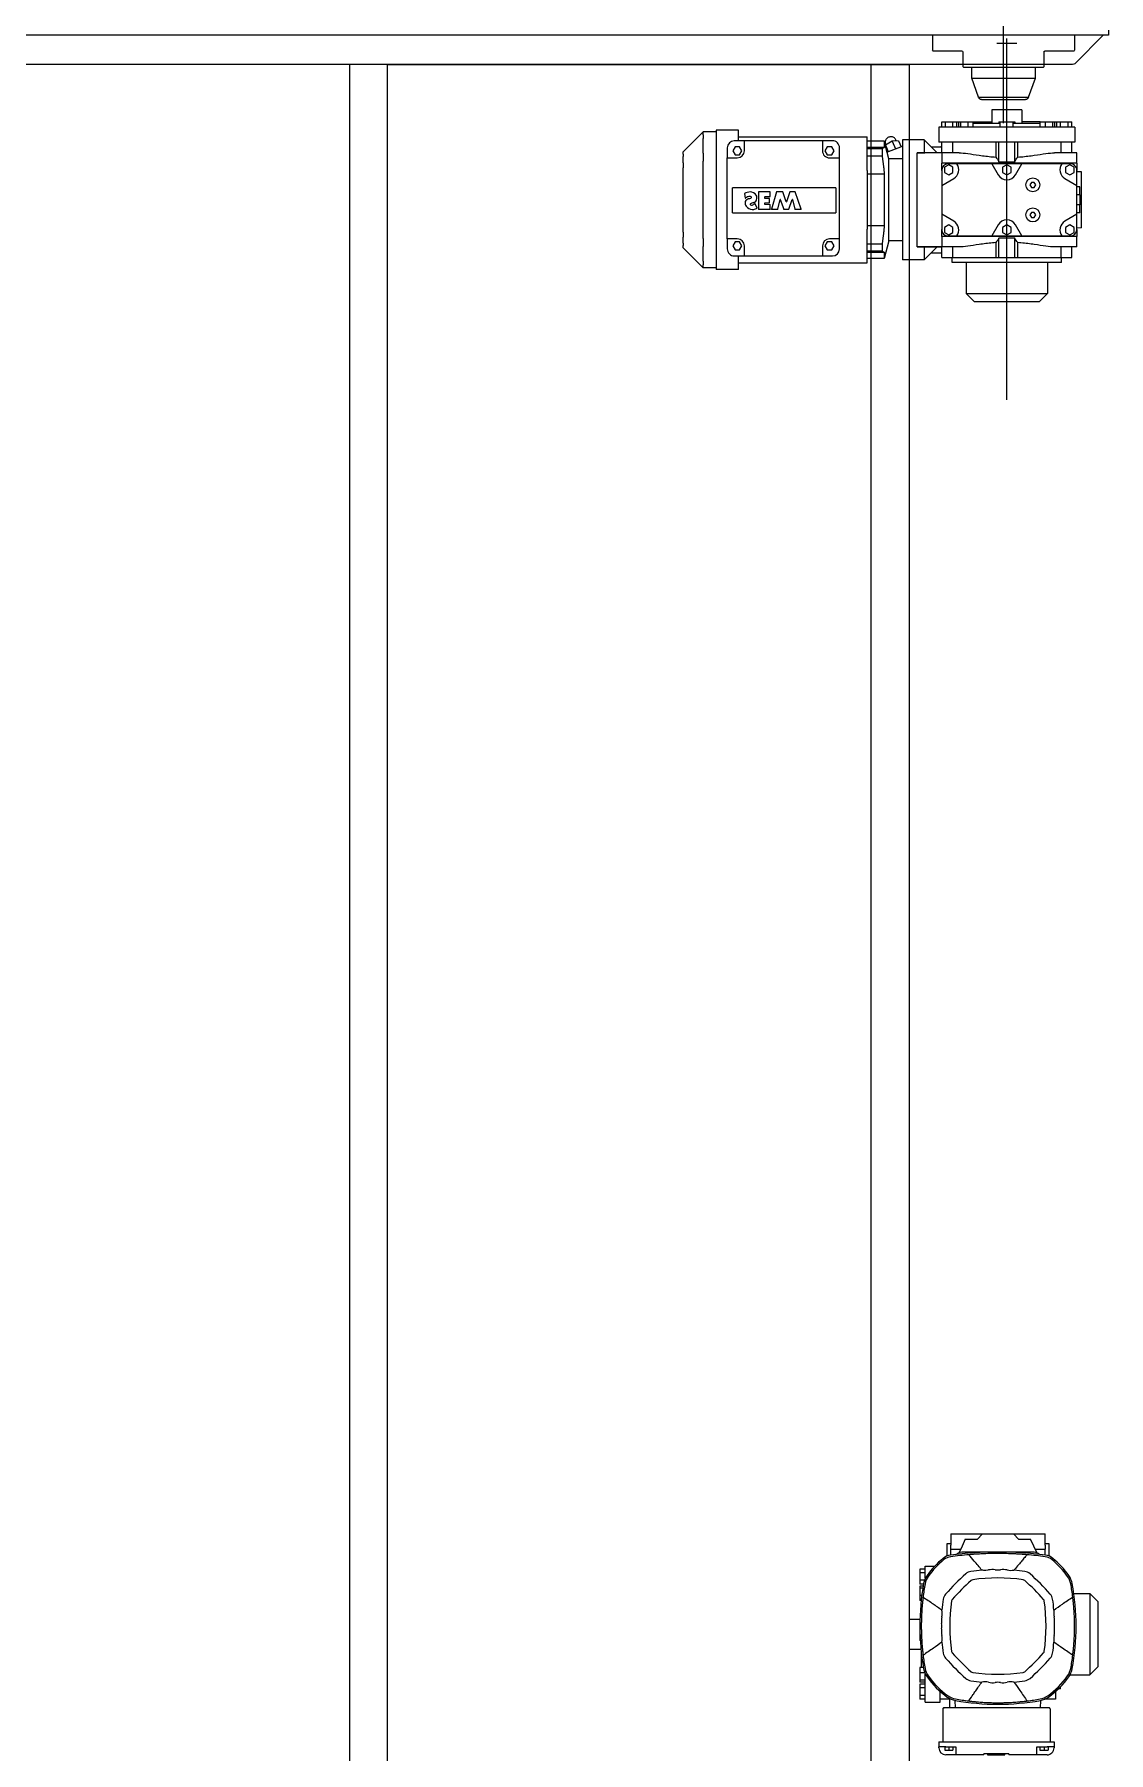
# Model space of a CAD drawing. Header units: millimetres. Extents: x -187347 to 135007, y -6415 to 292048.
# Drawn here: x -67961 to -66888, y 22541 to 24256 of the extents above; entities that cross this region are included whole.
import ezdxf

# ---------------------------------------------------------------- set-up
doc = ezdxf.new("R2010")
doc.units = ezdxf.units.MM
doc.header["$LTSCALE"] = 100
doc.linetypes.add('CENTER', pattern=[50.8, 31.75, -6.35, 6.35, -6.35])
doc.layers.get('0').update_dxf_attribs({"lineweight": 18})
doc.layers.add('Equipment Drawing', color=7, linetype='Continuous', lineweight=0)
doc.layers.add('LAYOUT', color=3, linetype='Continuous', lineweight=18)
doc.layers.add('INTRALOX', color=6, linetype='Continuous')
doc.layers.add('LAYOUT customer', color=5, linetype='Continuous')

# ---------------------------------------------------------------- blocks, each defined once
blk = doc.blocks.new('Bearing_10T')
for p, q in [((0, 70.9), (0, -70.9)), ((-83.3, 0), (25.9, 0))]:
    blk.add_line(p, q)
at = {"layer": 'LAYOUT customer'}
for p, q in [((-15.8, 41.3), (-15.8, 70.1)), ((0, 70.9), (-15.1, 70.9)), ((-32, -39.8), (-32, 39.8)), ((-31.2, 40.5), (-16.6, 40.5)), ((-64.2, -22), (-64.2, 22)), ((-62.1, 25), (-43.1, 31.8)), ((-62.1, -25), (-62.1, 25)), ((-43.1, -31.7), (-43.1, 31.8)), ((-43.1, 31.8), (-32, 31.8)), ((-62.1, -25), (-43.1, -31.7)), ((-43.1, -31.7), (-32, -31.7)), ((-16.6, -40.5), (-31.2, -40.5)), ((-15.8, -70.1), (-15.8, -41.3)), ((0, -70.9), (-15.1, -70.9))]:
    blk.add_line(p, q, dxfattribs=at)
for centre, radius, start, end in [((-15.1, 70.1), 0.762, 90, 180), ((-31.2, 39.8), 0.762, 90, 180), ((-16.6, 41.3), 0.762, 270, 0), ((-61.1, 22), 3.17, 109.5692, 180), ((-61.1, -22), 3.17, 180, 250.4308), ((-31.2, -39.8), 0.762, 180, 270), ((-16.6, -41.3), 0.762, 0, 90), ((-15.1, -70.1), 0.762, 180, 270)]:
    blk.add_arc(centre, radius, start, end, dxfattribs=at)
blk = doc.blocks.new('*U1707')
at = {"layer": 'Equipment Drawing'}
for p, q in [((-377.6, 2531.5), (-405.5, 2503.9)), ((-372.6, 2537), (-377.6, 2537)), ((-377.6, 2537), (-377.6, 0)), ((-407, 2499.8), (-407, 34.7)), ((-465.6, 2432), (464.9, 2432))]:
    blk.add_line(p, q, dxfattribs=at)
blk.add_ellipse((-403.5, 2499.8), major_axis=(0, 5), ratio=0.707107, start_param=0.610865, end_param=1.570796, dxfattribs=at)
blk.add_blockref('Bearing_10T', (-377.6, 2432), dxfattribs=at)
blk = doc.blocks.new('*U1702')
for p, q in [((-204, 323), (-224, 303)), ((-204, 323), (-201.6, 323)), ((-199.3, 323), (-193.1, 323)), ((-188.1, 323), (-123.9, 323)), ((-118.9, 323), (-112.7, 323)), ((-110.4, 323), (-108, 323)), ((-88, 303), (-108, 323)), ((-224, 303), (-220.8, 303)), ((-224, 290), (-224, 303)), ((-217.3, 303), (-202.6, 303)), ((-194.5, 303), (-156, 303)), ((-156, 303), (-117.5, 303)), ((-109.4, 303), (-94.7, 303)), ((-91.2, 303), (-88, 303)), ((-88, 290), (-88, 303)), ((-222.3, 290), (-225.5, 290)), ((-225.5, 268), (-225.5, 290)), ((-218.5, 290), (-222.3, 290)), ((-203.5, 290), (-218.5, 290)), ((-195, 279), (-205, 279)), ((-194.7, 290), (-203.5, 290)), ((-195, 272), (-195, 279)), ((-195, 279), (-114, 279)), ((-117.3, 290), (-194.7, 290)), ((-108.5, 290), (-117.3, 290)), ((-104, 279), (-114, 279)), ((-114, 279), (-114, 272)), ((-93.5, 290), (-108.5, 290)), ((-89.7, 290), (-93.5, 290)), ((-86.5, 290), (-89.7, 290)), ((-86.5, 268), (-86.5, 290)), ((-225.5, 268), (-222.3, 268)), ((-222.3, 268), (-218.5, 268)), ((-218.9, 268), (-218.9, 139.5)), ((-218.5, 268), (-212, 268)), ((-212, 272), (-212, 262)), ((-212, 262), (-205, 262)), ((-212, 262), (-212, 184)), ((-202, 273.6), (-206, 271.3)), ((-206, 271.3), (-206, 266.7)), ((-206, 266.7), (-202, 264.4)), ((-205, 262), (-202, 262)), ((-198, 271.3), (-202, 273.6)), ((-202, 264.4), (-198, 266.7)), ((-198, 266.7), (-198, 271.3)), ((-195, 269), (-195, 272)), ((-169, 273.8), (-144, 273.8)), ((-169, 273.8), (-169, 270.2)), ((-169, 270.2), (-169, 174.2)), ((-149.7, 261.9), (-154.3, 261.1)), ((-144, 270.2), (-144, 273.8)), ((-144, 174.2), (-144, 270.2)), ((-114, 272), (-114, 269)), ((-107, 273.6), (-111, 271.3)), ((-111, 271.3), (-111, 266.7)), ((-111, 266.7), (-107, 264.4)), ((-103, 271.3), (-107, 273.6)), ((-107, 264.4), (-103, 266.7)), ((-107, 262), (-104, 262)), ((-104, 262), (-97, 262)), ((-103, 266.7), (-103, 271.3)), ((-97, 262), (-97, 272)), ((-97, 268), (-93.5, 268)), ((-97, 184), (-97, 262)), ((-93.5, 268), (-89.7, 268)), ((-93.1, 268), (-93.1, 139.5)), ((-89.7, 268), (-86.5, 268)), ((-148.1, 247.9), (-165.4, 247.9)), ((-165.4, 247.8), (-165.4, 236.1)), ((-164.2, 249.2), (-159.8, 251.2)), ((-160.8, 236.2), (-160.6, 241.6)), ((-160.5, 241.7), (-159, 241.7)), ((-159, 241.6), (-159, 236.9)), ((-154.7, 236.9), (-154.7, 241.6)), ((-154.6, 241.7), (-152.8, 241.7)), ((-152.7, 241.6), (-152.7, 236.3)), ((-148.1, 236.3), (-148, 247.8)), ((-165.4, 236.1), (-160.8, 236.1)), ((-148.1, 229.9), (-165.4, 234.8)), ((-165.4, 234.8), (-165.4, 228.5)), ((-165.4, 228.5), (-155.7, 226.2)), ((-155.7, 226.1), (-165.4, 222.7)), ((-158.9, 236.8), (-154.7, 236.8)), ((-157.8, 220.1), (-148.1, 223.5)), ((-152.7, 236.2), (-148.1, 236.3)), ((-148.1, 223.5), (-148.1, 229.8)), ((-165.4, 222.7), (-165.4, 217.5)), ((-165.4, 217.5), (-155.7, 214.1)), ((-155.7, 214), (-165.4, 211.7)), ((-165.4, 211.6), (-165.4, 205.2)), ((-165.4, 205.2), (-148.1, 211.3)), ((-148.1, 216.7), (-157.8, 220)), ((-148, 211.4), (-148.1, 216.6)), ((-212, 184), (-212, 174)), ((-205, 184), (-212, 184)), ((-202, 181.6), (-206, 179.3)), ((-206, 179.3), (-206, 174.7)), ((-206, 174.7), (-202, 172.4)), ((-202, 184), (-205, 184)), ((-198, 179.3), (-202, 181.6)), ((-202, 172.4), (-198, 174.7)), ((-198, 174.7), (-198, 179.3)), ((-195, 174), (-195, 177)), ((-195, 167), (-195, 174)), ((-169, 174.2), (-169, 170.6)), ((-144, 170.6), (-144, 174.2)), ((-114, 177), (-114, 174)), ((-114, 174), (-114, 167)), ((-107, 181.6), (-111, 179.3)), ((-111, 179.3), (-111, 174.7)), ((-111, 174.7), (-107, 172.4)), ((-104, 184), (-107, 184)), ((-103, 179.3), (-107, 181.6)), ((-107, 172.4), (-103, 174.7)), ((-97, 184), (-104, 184)), ((-103, 174.7), (-103, 179.3)), ((-97, 174), (-97, 184)), ((-205, 167), (-195, 167)), ((-195, 167), (-114, 167)), ((-144, 170.6), (-169, 170.6)), ((-114, 167), (-104, 167)), ((-218.9, 139.5), (-216.3, 139.5)), ((-216.3, 139.5), (-194.4, 139.5)), ((-214.5, 122.3), (-214.5, 139.5)), ((-208.4, 122.3), (-208.4, 139.5)), ((-207.1, 124.5), (-207.1, 139.5)), ((-200.1, 124.5), (-200.1, 139.5)), ((-194.4, 139.5), (-185.4, 139.5)), ((-126.6, 139.5), (-185.4, 139.5)), ((-182, 122.3), (-182, 139.5)), ((-130, 139.5), (-130, 122.3)), ((-126.6, 139.5), (-117.6, 139.5)), ((-117.6, 139.5), (-95.7, 139.5)), ((-111.9, 139.5), (-111.9, 124.5)), ((-104.9, 124.5), (-104.9, 139.5)), ((-103.6, 122.3), (-103.6, 139.5)), ((-97.5, 122.3), (-97.5, 139.5)), ((-95.7, 139.5), (-93.1, 139.5)), ((-208.4, 122.3), (-214.5, 122.3)), ((-197, 117.9), (-214.5, 122.3)), ((-200.1, 124.5), (-207.1, 124.5)), ((-130, 122.3), (-182, 122.3)), ((-115, 117.9), (-97.5, 122.3)), ((-104.9, 124.5), (-111.9, 124.5)), ((-101.4, 121.1), (-107.8, 118.3)), ((-97.5, 122.3), (-103.6, 122.3)), ((-101.4, 121.1), (-102, 121.1)), ((-97.5, 114.4), (-101.4, 121.1)), ((-101.1, 120.6), (-100.4, 120.9)), ((-216, 82.5), (-216, 104)), ((-96, 104), (-216, 104)), ((-197, 117.9), (-115, 117.9)), ((-197, 104), (-197, 117.9)), ((-115, 104), (-115, 117.9)), ((-108.3, 119.6), (-102.5, 104)), ((-97.5, 114.4), (-105.1, 111.1)), ((-96.9, 108.1), (-103, 105.4)), ((-96.9, 108.1), (-97.5, 114.4)), ((-97.1, 110.4), (-96, 110.8)), ((-96, 82.5), (-96, 104)), ((-203, 82.5), (-203, 89.5)), ((-203, 89.5), (-203, 89.5)), ((-203, 89.5), (-203, 65)), ((-203, 89.5), (-109, 89.5)), ((-109, 89.5), (-109, 89.5)), ((-109, 65), (-109, 89.5)), ((-109, 89.5), (-109, 82.5)), ((-203, 82.5), (-216, 82.5)), ((-203, 69.5), (-216, 82.5)), ((-209, 75.5), (-209, 66)), ((-203, 47.5), (-203, 81.7)), ((-96, 82.5), (-109, 82.5)), ((-109, 69.5), (-96, 82.5)), ((-109, 47.5), (-109, 81.7)), ((-103, 75.5), (-103, 66)), ((-218.4, -54.5), (-218.4, 54.5)), ((-218.4, 54.5), (-213.5, 54.5)), ((-213.5, 65), (-213.5, 53.9)), ((-213.5, 65), (-203, 65)), ((-213.5, 53.9), (-213.5, 11)), ((-192.5, 65), (-203, 65)), ((-192.5, -70), (-192.5, 65)), ((-192.5, 65), (-185.5, 65)), ((-192, 58.5), (-192, 50)), ((-188.5, 62.3), (-191, 58)), ((-191, 58), (-188.5, 53.7)), ((-183.5, 62.3), (-188.5, 62.3)), ((-188.5, 53.7), (-183.5, 53.7)), ((-170.4, 65), (-185.5, 65)), ((-181, 58), (-183.5, 62.3)), ((-183.5, 53.7), (-181, 58)), ((-177.3, 53), (-170.4, 65)), ((-141.6, 65), (-170.4, 65)), ((-141.6, 65), (-134.7, 53)), ((-126.5, 65), (-141.6, 65)), ((-128.5, 62.3), (-131, 58)), ((-131, 58), (-128.5, 53.7)), ((-123.5, 62.3), (-128.5, 62.3)), ((-128.5, 53.7), (-123.5, 53.7)), ((-126.5, 65), (-119.5, 65)), ((-121, 58), (-123.5, 62.3)), ((-123.5, 53.7), (-121, 58)), ((-120, 50), (-120, 58.5)), ((-109, 65), (-119.5, 65)), ((-119.5, -70), (-119.5, 65)), ((-109, 65), (-98.5, 65)), ((-98.5, -68), (-98.5, 68)), ((-83.5, 68), (-98.5, 68)), ((-83.5, -68), (-83.5, 68)), ((-83.5, 65), (-78, 65)), ((-83.5, 61.3), (-78, 61.3)), ((-83.5, 53.7), (-78, 53.7)), ((-78, 65), (-78, 61.3)), ((-78, 61.3), (-78, 53.7)), ((-78, 53.7), (-78, 50)), ((-257.5, 32.5), (-249.5, 40.5)), ((-249.5, 40.5), (-249.5, -40.5)), ((-218.4, 40.5), (-249.5, 40.5)), ((-192, 50), (-192, 15)), ((-120, 15), (-120, 50)), ((-83.5, 50), (-78, 50)), ((-83.5, 47.9), (-78, 47.9)), ((-83.5, 46), (-78, 46)), ((-83.5, 38.7), (-78, 38.7)), ((-78, 50), (-78, 47.9)), ((-78, 47.9), (-78, 46)), ((-78, 46), (-78, 38.7)), ((-78, 38.7), (-78, 33.4)), ((-257.5, 32.5), (-257.5, -32.5)), ((-83.5, 33.4), (-78, 33.4)), ((-79.5, 33.4), (-79.5, 6.5)), ((-78, 33.4), (-78, 15)), ((-213.5, 11), (-213.5, 8)), ((-213.5, 8), (-213.5, -8)), ((-213.5, 8), (-194.1, 8)), ((-194.1, -8), (-194.1, 8)), ((-181, 8.7), (-192, 15)), ((-192, 15), (-192, -15)), ((-188.5, 4.3), (-191, 0)), ((-191, 0), (-188.5, -4.3)), ((-183.5, 4.3), (-188.5, 4.3)), ((-181, 0), (-183.5, 4.3)), ((-183.5, -4.3), (-181, 0)), ((-120, 15), (-131, 8.7)), ((-128.5, 4.3), (-131, 0)), ((-131, 0), (-128.5, -4.3)), ((-123.5, 4.3), (-128.5, 4.3)), ((-121, 0), (-123.5, 4.3)), ((-123.5, -4.3), (-121, 0)), ((-120, -15), (-120, 15)), ((-117.9, 8), (-117.9, -8)), ((-117.9, 8), (-98.5, 8)), ((-83.5, 6.5), (-78, 6.5)), ((-83.5, 0), (-78, 0)), ((-66, 15), (-79.5, 15)), ((-78, 8), (-79.5, 8)), ((-78, 8), (-78, 6.5)), ((-78, 6.5), (-78, 0)), ((-78, 0), (-78, -6.5)), ((-66, -15), (-66, 15)), ((-213.5, -8), (-213.5, -11)), ((-213.5, -8), (-194.1, -8)), ((-213.5, -11), (-213.5, -53.9)), ((-192, -15), (-181, -8.7)), ((-192, -15), (-192, -55)), ((-188.5, -4.3), (-183.5, -4.3)), ((-131, -8.7), (-120, -15)), ((-128.5, -4.3), (-123.5, -4.3)), ((-120, -55), (-120, -15)), ((-117.9, -8), (-98.5, -8)), ((-83.5, -6.5), (-78, -6.5)), ((-79.5, -6.5), (-79.5, -33.4)), ((-78, -8), (-79.5, -8)), ((-66, -15), (-79.5, -15)), ((-78, -6.5), (-78, -8)), ((-78, -33.4), (-78, -15)), ((-257.5, -32.5), (-249.5, -40.5)), ((-171, -23.1), (-173.5, -24.6)), ((-173.5, -24.6), (-173.5, -27.4)), ((-173.5, -27.4), (-171, -28.9)), ((-168.5, -24.6), (-171, -23.1)), ((-171, -28.9), (-168.5, -27.4)), ((-168.5, -27.4), (-168.5, -24.6)), ((-141, -23.1), (-143.5, -24.6)), ((-143.5, -24.6), (-143.5, -27.4)), ((-143.5, -27.4), (-141, -28.9)), ((-138.5, -24.6), (-141, -23.1)), ((-141, -28.9), (-138.5, -27.4)), ((-138.5, -27.4), (-138.5, -24.6)), ((-83.5, -33.4), (-78, -33.4)), ((-78, -33.4), (-78, -38.7)), ((-218.4, -40.5), (-249.5, -40.5)), ((-203, -70), (-203, -47.5)), ((-109, -70), (-109, -47.5)), ((-83.5, -38.7), (-78, -38.7)), ((-83.5, -46), (-78, -46)), ((-83.5, -47.9), (-78, -47.9)), ((-83.5, -50), (-78, -50)), ((-78, -38.7), (-78, -46)), ((-78, -46), (-78, -47.9)), ((-78, -47.9), (-78, -50)), ((-78, -50), (-78, -53.7)), ((-218.4, -54.5), (-213.5, -54.5)), ((-213.5, -53.9), (-213.5, -65)), ((-213.5, -65), (-203, -65)), ((-192, -55), (-192, -63.5)), ((-188.5, -58.7), (-191, -63)), ((-191, -63), (-188.5, -67.3)), ((-183.5, -58.7), (-188.5, -58.7)), ((-188.5, -67.3), (-183.5, -67.3)), ((-181, -63), (-183.5, -58.7)), ((-183.5, -67.3), (-181, -63)), ((-170.4, -70), (-177.3, -58)), ((-134.7, -58), (-141.6, -70)), ((-128.5, -58.7), (-131, -63)), ((-131, -63), (-128.5, -67.3)), ((-123.5, -58.7), (-128.5, -58.7)), ((-128.5, -67.3), (-123.5, -67.3)), ((-121, -63), (-123.5, -58.7)), ((-123.5, -67.3), (-121, -63)), ((-120, -63.5), (-120, -55)), ((-109, -65), (-98.5, -65)), ((-83.5, -68), (-98.5, -68)), ((-83.5, -53.7), (-78, -53.7)), ((-83.5, -61.3), (-78, -61.3)), ((-83.5, -65), (-78, -65)), ((-78, -53.7), (-78, -61.3)), ((-78, -61.3), (-78, -65)), ((-203, -70), (-192.5, -70)), ((-185.5, -70), (-192.5, -70)), ((-185.5, -70), (-170.4, -70)), ((-184, -74.5), (-184.1, -70)), ((-184, -74.5), (-128, -74.5)), ((-170.4, -70), (-141.6, -70)), ((-169, -73), (-169, -70)), ((-169, -73), (-161, -73)), ((-161, -73), (-161, -70)), ((-151, -73), (-161, -73)), ((-151, -73), (-151, -70)), ((-151, -73), (-143, -73)), ((-143, -73), (-143, -70)), ((-141.6, -70), (-126.5, -70)), ((-128, -74.5), (-127.9, -70)), ((-119.5, -70), (-126.5, -70)), ((-119.5, -70), (-109, -70))]:
    blk.add_line(p, q)
at = {"color": 1}
blk.add_line((-355.8, 0), (5, 0), dxfattribs=at)
at = {"color": 1, "linetype": 'CENTER'}
blk.add_line((0, -10), (0, 10), dxfattribs=at)
for centre in [(-171, -26), (-141, -26)]:
    blk.add_circle(centre, 7)
for centre, radius, start, end in [((-205, 272), 7, 90, 180), ((-104, 272), 7, 0, 90), ((-202, 269), 7, 270, 0), ((-158, 254), 7.55, 125.0764, 179.0536), ((-159.4, 256.6), 4.7, 9.901, 129.8466), ((-147.5, 258.2), 7.28, 186.1677, 201.4749), ((-154.3, 261), 0.05, 100.9021, 216.4806), ((-162.1, 255.2), 9.71, 7.4663, 36.4806), ((-165.2, 254.5), 17.2, 5.3348, 25.6176), ((-149.7, 261.9), 0.05, 25.5981, 100.9021), ((-107, 269), 7, 180, 270), ((-153.2, 254.4), 12.4, 181.3989, 188.2338), ((-154.6, 254.4), 11, 189.2773, 208.4979), ((-165.4, 247.8), 0.05, 90, 180), ((-164.2, 249.2), 0.05, 208.4979, 295.2021), ((-158.2, 254.7), 3.07, 161.1592, 218.0693), ((-160.5, 255.5), 0.653, 41.2597, 160.4806), ((-170.1, 246.3), 11.5, 25.8195, 34.3249), ((-160.5, 241.6), 0.05, 90, 178.2533), ((-167.4, 251.1), 8.86, 11.4923, 32.8537), ((-159.8, 251.3), 0.05, 295.2021, 25.8195), ((-159, 241.6), 0.05, 0.0152, 90), ((-154.9, 253.5), 3.89, 189.7074, 254.1967), ((-153.9, 254.5), 5.12, 246.0616, 301.6582), ((-154.6, 241.6), 0.05, 90, 179.9848), ((-153.5, 255.7), 0.797, 195.1901, 332.0898), ((-154, 256.2), 1.5, 323.2006, 9.1718), ((-152.8, 241.6), 0.05, 360, 90), ((-156, 256.5), 7.97, 307.0767, 357.2762), ((-148.1, 247.8), 0.05, 359.8355, 90), ((-165.4, 236.1), 0.05, 180, 270.7302), ((-165.4, 234.8), 0.05, 73.9715, 180), ((-165.4, 228.5), 0.05, 180, 256.5588), ((-160.8, 236.2), 0.05, 270.7302, 358.2533), ((-158.9, 236.9), 0.05, 180.0152, 270), ((-155.7, 226.1), 0.05, 289.0811, 76.5588), ((-154.7, 236.9), 0.05, 270, 359.9848), ((-152.7, 236.3), 0.05, 180, 270.7302), ((-148.1, 236.3), 0.05, 270.7302, 359.8356), ((-148.1, 229.8), 0.05, 360, 73.9715), ((-148.1, 223.5), 0.05, 289.0811, 360), ((-165.4, 222.7), 0.05, 109.0811, 180), ((-165.4, 217.5), 0.05, 180, 250.9189), ((-165.4, 211.6), 0.05, 103.4412, 180), ((-157.8, 220.1), 0.05, 109.0811, 250.9189), ((-155.7, 214.1), 0.05, 283.4412, 70.9189), ((-148.1, 216.6), 0.05, 0.3578, 70.9189), ((-148.1, 211.4), 0.05, 289.6224, 0.3578), ((-165.4, 205.2), 0.05, 180, 289.6224), ((-205, 174), 7, 180, 270), ((-202, 177), 7, 0, 90), ((-107, 177), 7, 90, 180), ((-104, 174), 7, 270, 0), ((-205, 66), 4, 180, 194.4775), ((-185.5, 58.5), 6.5, 90, 180), ((-186, 58), 10, 233.1301, 330), ((-126, 58), 10, 210, 306.8699), ((-126.5, 58.5), 6.5, 0, 90), ((-107, 66), 4, 345.5225, 0), ((-186, 0), 10, 300, 60), ((-126, 0), 10, 120, 240), ((-186, -63), 10, 30, 126.8699), ((-185.5, -63.5), 6.5, 180, 270), ((-126, -63), 10, 53.1301, 150), ((-126.5, -63.5), 6.5, 270, 0)]:
    blk.add_arc(centre, radius, start, end)
at = {"extrusion": (0, 0, -1)}
for centre, major_axis, start_param, end_param in [((-121.6, 17.9), (-81.4, 0), 5.811577, 5.956915), ((-190.4, 17.9), (-81.4, 0), 3.467863, 3.613201), ((-121.6, -17.9), (81.4, 0), 3.467863, 3.613201), ((-190.4, -17.9), (81.4, 0), 5.811577, 5.956915)]:
    blk.add_ellipse(centre, major_axis=major_axis, ratio=0.267949, start_param=start_param, end_param=end_param, dxfattribs=at)
for points, knots in [([(-199.3, 323), (-199.5, 323), (-200.2, 323), (-201.4, 323), (-201.5, 323), (-201.6, 323)], [-0.1861603, -0.1861603, -0.1861603, -0.1861603, -0.0930865, -0.0930865, -0.0000127, -0.0000127, -0.0000127, -0.0000127]), ([(-188.1, 323), (-188.4, 323), (-189.5, 323), (-192, 323), (-192.8, 323), (-193.1, 323)], [-0.1861603, -0.1861603, -0.1861603, -0.1861603, -0.0930865, -0.0930865, -0.0000127, -0.0000127, -0.0000127, -0.0000127]), ([(-118.9, 323), (-119.1, 323), (-120, 323), (-122.3, 323), (-123.3, 323), (-123.9, 323)], [-0.4203574, -0.4203574, -0.4203574, -0.4203574, -0.1916969, -0.1916969, -0.0000127, -0.0000127, -0.0000127, -0.0000127]), ([(-110.4, 323), (-110.5, 323), (-110.7, 323), (-111.7, 323), (-112.3, 323), (-112.7, 323)], [-0.383381, -0.383381, -0.383381, -0.383381, -0.1916969, -0.1916969, -0.0000127, -0.0000127, -0.0000127, -0.0000127]), ([(-217.3, 303), (-217.3, 303), (-217.3, 303), (-217.4, 303), (-217.4, 303), (-217.5, 303), (-217.5, 303), (-217.7, 303), (-217.8, 303), (-218.1, 303), (-218.3, 303), (-218.8, 303), (-219.2, 303), (-219.8, 303), (-220, 303), (-220.4, 303), (-220.5, 303), (-220.6, 303), (-220.7, 303), (-220.7, 303), (-220.7, 303), (-220.8, 303), (-220.8, 303), (-220.8, 303), (-220.8, 303), (-220.8, 303), (-220.8, 303), (-220.8, 303)], [0.0000118, 0.0000118, 0.0000118, 0.0000118, 0.0102008, 0.0102008, 0.0186766, 0.0186766, 0.0356493, 0.0356493, 0.0696722, 0.0696722, 0.1379773, 0.1379773, 0.2752461, 0.2752461, 0.4274346, 0.4274346, 0.5031745, 0.5031745, 0.5408918, 0.5408918, 0.5597037, 0.5597037, 0.5690968, 0.5690968, 0.57379, 0.57379, 0.5794094, 0.5794094, 0.5794094, 0.5794094]), ([(-194.5, 303), (-194.5, 303), (-194.5, 303), (-194.6, 303), (-194.7, 303), (-194.8, 303), (-194.9, 303), (-195.1, 303), (-195.3, 303), (-195.8, 303), (-196.2, 303), (-197.2, 303), (-197.9, 303), (-199.3, 303), (-200, 303), (-201, 303), (-201.3, 303), (-201.8, 303), (-202, 303), (-202.2, 303), (-202.3, 303), (-202.4, 303), (-202.5, 303), (-202.5, 303), (-202.5, 303), (-202.6, 303), (-202.6, 303), (-202.6, 303)], [0.0000118, 0.0000118, 0.0000118, 0.0000118, 0.0101805, 0.0101805, 0.0186334, 0.0186334, 0.03556, 0.03556, 0.0694906, 0.0694906, 0.1376104, 0.1376104, 0.2745074, 0.2745074, 0.426471, 0.426471, 0.5020993, 0.5020993, 0.539761, 0.539761, 0.5585451, 0.5585451, 0.5679244, 0.5679244, 0.5726107, 0.5726107, 0.578218, 0.578218, 0.578218, 0.578218]), ([(-109.4, 303), (-109.4, 303), (-109.4, 303), (-109.5, 303), (-109.6, 303), (-109.7, 303), (-109.7, 303), (-109.9, 303), (-110.1, 303), (-110.5, 303), (-110.8, 303), (-111.8, 303), (-112.4, 303), (-113.8, 303), (-114.5, 303), (-115.6, 303), (-116, 303), (-116.6, 303), (-116.8, 303), (-117.1, 303), (-117.2, 303), (-117.3, 303), (-117.3, 303), (-117.4, 303), (-117.4, 303), (-117.5, 303), (-117.5, 303), (-117.5, 303)], [0.0000118, 0.0000118, 0.0000118, 0.0000118, 0.0102008, 0.0102008, 0.0186766, 0.0186766, 0.0356493, 0.0356493, 0.0696722, 0.0696722, 0.1379773, 0.1379773, 0.2752461, 0.2752461, 0.4274346, 0.4274346, 0.5031745, 0.5031745, 0.5408918, 0.5408918, 0.5597037, 0.5597037, 0.5690968, 0.5690968, 0.57379, 0.57379, 0.5794094, 0.5794094, 0.5794094, 0.5794094]), ([(-91.2, 303), (-91.2, 303), (-91.2, 303), (-91.2, 303), (-91.2, 303), (-91.2, 303), (-91.3, 303), (-91.3, 303), (-91.3, 303), (-91.5, 303), (-91.6, 303), (-91.8, 303), (-92.1, 303), (-92.7, 303), (-93, 303), (-93.6, 303), (-93.8, 303), (-94.1, 303), (-94.2, 303), (-94.4, 303), (-94.5, 303), (-94.6, 303), (-94.6, 303), (-94.6, 303), (-94.6, 303), (-94.7, 303), (-94.7, 303), (-94.7, 303)], [0.0000118, 0.0000118, 0.0000118, 0.0000118, 0.0101805, 0.0101805, 0.0186334, 0.0186334, 0.03556, 0.03556, 0.0694906, 0.0694906, 0.1376104, 0.1376104, 0.2745074, 0.2745074, 0.426471, 0.426471, 0.5020993, 0.5020993, 0.539761, 0.539761, 0.5585451, 0.5585451, 0.5679244, 0.5679244, 0.5726107, 0.5726107, 0.578218, 0.578218, 0.578218, 0.578218]), ([(-96, 110.8), (-95.5, 111.1), (-95, 111.4), (-94.3, 112), (-94, 112.4), (-93.4, 113.2), (-93.3, 113.7), (-93, 114.6), (-92.9, 115), (-92.9, 115.9), (-93, 116.3), (-93.1, 117.2), (-93.3, 117.6), (-93.7, 118.5), (-93.9, 118.9), (-94.5, 119.7), (-94.8, 119.9), (-95.4, 120.4), (-95.6, 120.6), (-96.3, 120.9), (-96.5, 121), (-97.4, 121.3), (-98.1, 121.4), (-99.4, 121.3), (-99.9, 121.1), (-100.4, 120.9)], [4.712389, 4.712389, 4.712389, 4.712389, 4.826131, 4.826131, 4.95001, 4.95001, 5.107311, 5.107311, 5.337158, 5.337158, 5.719481, 5.719481, 6.3478, 6.3478, 6.976118, 6.976118, 7.267136, 7.267136, 7.444244, 7.444244, 7.563341, 7.563341, 7.741597, 7.741597, 7.853982, 7.853982, 7.853982, 7.853982]), ([(-198.7, 10.9), (-198.8, 12), (-198.9, 13.1), (-199.4, 18.8), (-199.9, 23.3), (-201.1, 31.6), (-201.8, 35.5), (-202.7, 42.2), (-203, 45.1), (-203, 47.5)], [12.703432, 12.703432, 12.703432, 12.703432, 13.02866, 13.02866, 14.44371, 14.44371, 15.85876, 15.85876, 17.256862, 17.256862, 17.256862, 17.256862]), ([(-109, 47.5), (-109, 45.1), (-109.3, 42.2), (-110.2, 35.5), (-110.8, 31.6), (-112.1, 23.3), (-112.6, 18.8), (-113.1, 13.1), (-113.2, 12), (-113.3, 10.9)], [5.970356, 5.970356, 5.970356, 5.970356, 7.368459, 7.368459, 8.783509, 8.783509, 10.198559, 10.198559, 10.523787, 10.523787, 10.523787, 10.523787]), ([(-203, -47.5), (-203, -45.1), (-202.7, -42.2), (-201.8, -35.5), (-201.1, -31.6), (-199.9, -23.3), (-199.4, -18.8), (-198.9, -13.1), (-198.8, -12), (-198.7, -10.9)], [5.970356, 5.970356, 5.970356, 5.970356, 7.368459, 7.368459, 8.783509, 8.783509, 10.198559, 10.198559, 10.523787, 10.523787, 10.523787, 10.523787]), ([(-113.3, -10.9), (-113.2, -12), (-113.1, -13.1), (-112.6, -18.8), (-112.1, -23.3), (-110.8, -31.6), (-110.2, -35.5), (-109.3, -42.2), (-109, -45.1), (-109, -47.5)], [12.703432, 12.703432, 12.703432, 12.703432, 13.02866, 13.02866, 14.44371, 14.44371, 15.85876, 15.85876, 17.256862, 17.256862, 17.256862, 17.256862])]:
    blk.add_open_spline(points, degree=3, knots=knots)
for points, weights in [([(-207.1, 124.5), (-207.8, 123.1), (-208.4, 122.3)], [1.04164727794, 1.09381341177, 1.12491744874]), ([(-182, 122.3), (-190.4, 123.1), (-200.1, 124.5)], [1.12491744874, 1.09381341177, 1.04164727794]), ([(-111.9, 124.5), (-121.6, 123.1), (-130, 122.3)], [1.04164727794, 1.09381341177, 1.12491744874]), ([(-103.6, 122.3), (-104.2, 123.1), (-104.9, 124.5)], [1.12491744874, 1.09381341177, 1.04164727794]), ([(-213.5, 53.9), (-208.3, 54), (-203, 54)], [1, 1.0000052878, 1.000008631]), ([(-109, 54), (-103.7, 54), (-98.5, 53.9)], [1.000008631, 1.0000052878, 1]), ([(-198.7, 10.9), (-206.1, 10.9), (-213.5, 11)], [1.00001103682, 1.00000744675, 1]), ([(-98.5, 11), (-105.9, 10.9), (-113.3, 10.9)], [1, 1.00000744677, 1.00001103685]), ([(-213.5, -11), (-206.1, -10.9), (-198.7, -10.9)], [1, 1.00000744677, 1.00001103685]), ([(-113.3, -10.9), (-105.9, -10.9), (-98.5, -11)], [1.00001103687, 1.00000744679, 1]), ([(-203, -54), (-208.3, -54), (-213.5, -53.9)], [1.00000863099, 1.00000528779, 1]), ([(-98.5, -53.9), (-103.7, -54), (-109, -54)], [1, 1.00000528779, 1.00000863099])]:
    blk.add_rational_spline(points, weights, degree=2)
for points in [[(-203, 81.7), (-203, 82), (-203, 82.2), (-203, 82.5)], [(-109, 82.5), (-109, 82.2), (-109, 82), (-109, 81.7)]]:
    blk.add_open_spline(points, degree=3)
blk = doc.blocks.new('vertical Motor')
for p, q in [((-152.26, -1863.284), (-152.575, -1863.599)), ((-152.575, -1863.599), (-149.386, -1863.599)), ((-152.575, -1864.23), (-152.575, -1863.599)), ((-152.26, -1863.284), (-149.701, -1863.284)), ((-149.701, -1863.284), (-149.386, -1863.599)), ((-149.386, -1864.376), (-149.386, -1863.599)), ((-148.835, -1864.758), (-148.909, -1864.758)), ((-148.835, -1864.758), (-148.835, -1864.832)), ((-148.725, -1864.951), (-148.421, -1864.951)), ((-148.421, -1864.951), (-148.421, -1865.38)), ((-146.748, -1865.285), (-146.748, -1865.01)), ((-146.748, -1865.01), (-146.551, -1865.01)), ((-146.551, -1865.01), (-146.512, -1865.01)), ((-146.551, -1865.01), (-146.551, -1865.285)), ((-154.484, -1865.364), (-154.917, -1865.364)), ((-154.917, -1866.279), (-154.917, -1865.364)), ((-154.044, -1865.206), (-154.524, -1865.206)), ((-154.524, -1865.206), (-154.524, -1865.364)), ((-154.484, -1865.364), (-154.327, -1865.364)), ((-154.169, -1865.676), (-154.445, -1865.805)), ((-154.091, -1865.364), (-154.327, -1865.364)), ((-154.327, -1865.749), (-154.327, -1865.364)), ((-154.084, -1865.364), (-154.091, -1865.364)), ((-148.087, -1865.541), (-148.376, -1865.531)), ((-148.087, -1865.206), (-148.087, -1869.326)), ((-148.047, -1865.167), (-146.748, -1865.167)), ((-146.748, -1869.262), (-146.748, -1865.285)), ((-146.551, -1865.246), (-146.413, -1865.246)), ((-146.551, -1865.679), (-146.551, -1865.285)), ((-146.551, -1865.403), (-146.413, -1865.403)), ((-146.551, -1865.561), (-146.413, -1865.561)), ((-146.512, -1865.679), (-146.551, -1865.679)), ((-146.236, -1865.679), (-146.512, -1865.679)), ((-146.413, -1865.403), (-146.413, -1865.246)), ((-146.413, -1865.561), (-146.413, -1865.403)), ((-146.236, -1865.285), (-146.236, -1865.403)), ((-146.236, -1865.403), (-146.236, -1865.679)), ((-146.236, -1865.679), (-146.236, -1866.781)), ((-154.917, -1866.279), (-154.906, -1866.279)), ((-154.917, -1868.149), (-154.917, -1866.279)), ((-154.906, -1866.279), (-154.906, -1866.592)), ((-154.72, -1866.407), (-154.906, -1866.592)), ((-154.445, -1865.805), (-154.72, -1865.933)), ((-154.72, -1866.407), (-154.72, -1865.933)), ((-154.205, -1865.856), (-154.205, -1866.885)), ((-154.906, -1866.592), (-154.906, -1867.836)), ((-146.276, -1866.781), (-146.276, -1867.765)), ((-146.276, -1866.781), (-146.236, -1866.781)), ((-146.236, -1866.939), (-146.276, -1866.939)), ((-146.236, -1866.939), (-146.276, -1866.939)), ((-146.236, -1866.939), (-146.236, -1866.939)), ((-146.236, -1866.939), (-146.236, -1866.94)), ((-146.236, -1867.621), (-146.236, -1866.94)), ((-154.205, -1867.544), (-154.205, -1868.573)), ((-146.276, -1867.623), (-146.236, -1867.623)), ((-146.276, -1867.624), (-146.236, -1867.624)), ((-146.276, -1867.629), (-146.236, -1867.629)), ((-146.236, -1867.765), (-146.276, -1867.765)), ((-146.236, -1867.621), (-146.236, -1867.623)), ((-146.236, -1867.623), (-146.236, -1867.624)), ((-146.236, -1867.624), (-146.236, -1867.629)), ((-146.236, -1867.765), (-146.236, -1868.868)), ((-154.906, -1868.149), (-154.917, -1868.149)), ((-154.917, -1869.065), (-154.917, -1868.149)), ((-154.906, -1867.836), (-154.906, -1868.149)), ((-154.906, -1867.836), (-154.72, -1868.021)), ((-154.72, -1868.496), (-154.72, -1868.021)), ((-154.917, -1869.065), (-154.484, -1869.065)), ((-154.72, -1868.496), (-154.445, -1868.624)), ((-154.524, -1869.065), (-154.524, -1869.222)), ((-154.327, -1869.065), (-154.484, -1869.065)), ((-154.445, -1868.624), (-154.169, -1868.753)), ((-154.327, -1869.065), (-154.327, -1868.679)), ((-154.091, -1869.065), (-154.327, -1869.065)), ((-154.084, -1869.065), (-154.091, -1869.065)), ((-148.457, -1869.124), (-148.087, -1869.124)), ((-148.421, -1869.124), (-148.421, -1869.478)), ((-148.087, -1868.888), (-148.376, -1868.898)), ((-146.551, -1869.262), (-146.551, -1868.868)), ((-146.551, -1868.868), (-146.512, -1868.868)), ((-146.551, -1868.986), (-146.413, -1868.986)), ((-146.551, -1869.143), (-146.413, -1869.143)), ((-146.512, -1868.868), (-146.236, -1868.868)), ((-146.413, -1869.143), (-146.413, -1868.986)), ((-146.413, -1869.301), (-146.413, -1869.143)), ((-146.236, -1868.868), (-146.236, -1869.143)), ((-146.236, -1869.143), (-146.236, -1869.262)), ((-154.524, -1869.222), (-154.044, -1869.222)), ((-153.657, -1870.069), (-153.657, -1869.695)), ((-148.303, -1869.478), (-148.725, -1869.478)), ((-148.303, -1870.069), (-148.303, -1869.478)), ((-148.087, -1869.34), (-148.087, -1869.326)), ((-148.047, -1869.38), (-146.748, -1869.38)), ((-146.748, -1869.537), (-146.748, -1869.262)), ((-146.748, -1869.537), (-146.551, -1869.537)), ((-146.551, -1869.262), (-146.551, -1869.537)), ((-146.551, -1869.301), (-146.413, -1869.301)), ((-146.512, -1869.537), (-146.551, -1869.537)), ((-153.174, -1870.069), (-153.657, -1870.069)), ((-153.54, -1870.069), (-153.54, -1870.285)), ((-153.54, -1870.285), (-153.392, -1870.285)), ((-153.392, -1870.069), (-153.392, -1870.285)), ((-153.392, -1870.285), (-153.096, -1870.285)), ((-153.096, -1870.101), (-153.096, -1870.285)), ((-153.096, -1870.285), (-152.949, -1870.285)), ((-152.949, -1870.139), (-152.949, -1870.285)), ((-152.866, -1870.154), (-152.866, -1870.285)), ((-152.866, -1870.285), (-152.79, -1870.285)), ((-152.79, -1870.166), (-152.79, -1870.285)), ((-152.79, -1870.285), (-152.505, -1870.285)), ((-152.505, -1870.207), (-152.505, -1870.285)), ((-152.505, -1870.285), (-152.296, -1870.285)), ((-152.296, -1870.232), (-152.296, -1870.285)), ((-151.571, -1870.706), (-151.571, -1870.281)), ((-151.236, -1870.285), (-150.98, -1870.285)), ((-151.236, -1870.285), (-151.236, -1870.285)), ((-150.98, -1870.28), (-150.98, -1870.285)), ((-150.98, -1870.285), (-150.724, -1870.285)), ((-150.724, -1870.268), (-150.724, -1870.285)), ((-150.39, -1870.706), (-150.39, -1870.242)), ((-150.241, -1870.226), (-149.665, -1870.226)), ((-149.665, -1870.143), (-149.665, -1870.285)), ((-149.665, -1870.285), (-149.456, -1870.285)), ((-149.456, -1870.086), (-149.456, -1870.285)), ((-149.456, -1870.285), (-149.171, -1870.285)), ((-148.303, -1870.069), (-149.417, -1870.069)), ((-149.171, -1870.069), (-149.171, -1870.285)), ((-149.171, -1870.285), (-149.094, -1870.285)), ((-149.094, -1870.069), (-149.094, -1870.285)), ((-149.012, -1870.069), (-149.012, -1870.285)), ((-149.012, -1870.285), (-148.864, -1870.285)), ((-148.864, -1870.069), (-148.864, -1870.285)), ((-148.864, -1870.285), (-148.569, -1870.285)), ((-148.569, -1870.069), (-148.569, -1870.285)), ((-148.569, -1870.285), (-148.421, -1870.285)), ((-148.421, -1870.069), (-148.421, -1870.285)), ((-151.571, -1870.706), (-150.39, -1870.706))]:
    blk.add_line(p, q)
for centre, radius, start, end in [((-152.828, -1865.068), 0.787, 100.19302, 125.52644), ((-152.828, -1865.068), 0.728, 100.19302, 125.52644), ((-151.295, -1873.592), 9.449, 79.80698, 100.19302), ((-151.295, -1873.592), 9.39, 97.00361, 100.19302), ((-151.295, -1873.592), 9.39, 79.80698, 82.99639), ((-149.763, -1865.068), 0.728, 54.47356, 79.80698), ((-149.763, -1865.068), 0.787, 54.47356, 79.80698), ((-153.497, -1865.428), 0.591, 140.94988, 172.21808), ((-153.497, -1865.428), 0.531, 140.94988, 172.21808), ((-151.295, -1867.214), 3.425, 125.52644, 140.94988), ((-151.295, -1867.214), 3.366, 125.52644, 140.94988), ((-152.296, -1865.454), 0.394, 98.51611, 131.49212), ((-151.295, -1872.136), 7.15, 95.04811, 98.51611), ((-151.812, -1864.319), 0.704, 260.81657, 282.47745), ((-151.508, -1865.693), 0.704, 81.30528, 102.47745), ((-151.295, -1864.302), 0.704, 261.30528, 278.69472), ((-151.083, -1865.693), 0.704, 77.52255, 98.69472), ((-150.778, -1864.319), 0.704, 257.52255, 279.18343), ((-151.295, -1872.136), 7.15, 81.48389, 84.95189), ((-150.295, -1865.454), 0.394, 48.50788, 81.48389), ((-151.295, -1867.214), 3.366, 35.52644, 54.47356), ((-151.295, -1867.214), 3.425, 35.52644, 54.47356), ((-146.512, -1865.285), 0.276, 0, 90), ((-140.429, -1867.214), 13.779, 172.21808, 187.78192), ((-153.732, -1865.856), 0.473, 150.85553, 180), ((-151.295, -1867.214), 3.263, 149.60379, 150.85553), ((-140.429, -1867.214), 13.72, 172.21808, 175.2421), ((-146.479, -1872.03), 9.173, 131.49212, 138.50788), ((-146.479, -1872.03), 8.839, 131.60706, 138.39294), ((-152.27, -1865.51), 0.118, 98.36659, 131.60706), ((-151.295, -1872.136), 6.815, 81.63341, 98.36659), ((-150.321, -1865.51), 0.118, 48.39294, 81.63341), ((-156.111, -1872.03), 8.839, 41.60706, 48.39294), ((-156.111, -1872.03), 9.173, 41.49212, 48.50788), ((-149.149, -1865.682), 0.728, 10.19302, 35.52644), ((-149.149, -1865.682), 0.787, 10.19302, 35.52644), ((-157.673, -1867.214), 9.39, 7.00361, 10.19302), ((-157.673, -1867.214), 9.449, 349.80698, 10.19302), ((-146.374, -1867.214), 7.15, 171.48389, 174.95189), ((-153.055, -1866.214), 0.394, 138.50788, 171.48389), ((-146.374, -1867.214), 6.815, 171.63341, 188.36659), ((-153, -1866.24), 0.118, 138.39294, 171.63341), ((-149.591, -1866.24), 0.118, 8.36659, 41.60706), ((-156.217, -1867.214), 6.815, 351.63341, 8.36659), ((-149.535, -1866.214), 0.394, 8.51611, 41.49212), ((-156.217, -1867.214), 7.15, 5.04811, 8.51611), ((-152.816, -1867.002), 0.704, 167.52255, 188.69472), ((-154.208, -1867.214), 0.704, 351.30528, 8.69472), ((-154.191, -1866.698), 0.704, 347.52255, 9.18343), ((-148.4, -1866.698), 0.704, 170.81657, 192.47745), ((-149.774, -1867.002), 0.704, 351.30528, 12.47745), ((-148.383, -1867.214), 0.704, 171.30528, 188.69472), ((-152.816, -1867.427), 0.704, 171.30528, 192.47745), ((-148.4, -1867.731), 0.704, 167.52255, 189.18343), ((-149.774, -1867.427), 0.704, 347.52255, 8.69472), ((-140.429, -1867.214), 13.72, 184.7579, 187.78192), ((-146.374, -1867.214), 7.15, 185.04811, 188.51611), ((-153.055, -1868.215), 0.394, 188.51611, 221.49212), ((-146.479, -1862.398), 9.173, 221.49212, 228.50788), ((-153, -1868.189), 0.118, 188.36659, 221.60706), ((-146.479, -1862.398), 8.839, 221.60706, 228.39294), ((-156.111, -1862.398), 8.839, 311.60706, 318.39294), ((-156.111, -1862.398), 9.173, 311.49212, 318.50788), ((-149.591, -1868.189), 0.118, 318.39294, 351.63341), ((-149.535, -1868.215), 0.394, 318.50788, 351.48389), ((-156.217, -1867.214), 7.15, 351.48389, 354.95189), ((-157.673, -1867.214), 9.39, 349.80698, 352.99639), ((-153.732, -1868.573), 0.473, 180, 209.14447), ((-151.295, -1867.214), 3.263, 209.14447, 210.39621), ((-153.497, -1869), 0.591, 187.78192, 219.05012), ((-153.497, -1869), 0.531, 187.78192, 219.05012), ((-152.27, -1868.919), 0.118, 228.39294, 261.63341), ((-151.295, -1862.293), 6.815, 261.63341, 278.36659), ((-150.321, -1868.919), 0.118, 278.36659, 311.60706), ((-149.149, -1868.747), 0.728, 324.47356, 349.80698), ((-149.149, -1868.747), 0.787, 324.47356, 349.80698), ((-151.295, -1867.214), 3.425, 219.05012, 234.47356), ((-151.295, -1867.214), 3.366, 219.05012, 234.47356), ((-152.296, -1868.974), 0.394, 228.50788, 261.48389), ((-151.295, -1862.293), 7.15, 261.48389, 264.95189), ((-151.812, -1870.11), 0.704, 77.52255, 99.18343), ((-151.508, -1868.735), 0.704, 257.52255, 278.69472), ((-151.295, -1870.127), 0.704, 81.30528, 98.69472), ((-151.083, -1868.735), 0.704, 261.30528, 282.47745), ((-150.778, -1870.11), 0.704, 80.81657, 102.47745), ((-151.295, -1862.293), 7.15, 275.04811, 278.51611), ((-150.295, -1868.974), 0.394, 278.51611, 311.49212), ((-151.295, -1867.214), 3.366, 305.52644, 324.47356), ((-151.295, -1867.214), 3.425, 305.52644, 324.47356), ((-146.512, -1869.262), 0.276, 270, 0), ((-152.828, -1869.361), 0.787, 234.47356, 259.80698), ((-152.828, -1869.361), 0.728, 234.47356, 259.80698), ((-151.295, -1860.836), 9.449, 259.80698, 280.19302), ((-151.295, -1860.836), 9.39, 259.80698, 262.99639), ((-151.295, -1860.836), 9.39, 277.00361, 280.19302), ((-149.763, -1869.361), 0.728, 280.19302, 305.52644), ((-149.763, -1869.361), 0.787, 280.19302, 305.52644)]:
    blk.add_arc(centre, radius, start, end)
blk.add_ellipse((-154.098, -1866.632), major_axis=(0.035, 0.79), ratio=0.049857, start_param=1.232365, end_param=1.292529)
for points, knots in [([(-151.913, -1864.223), (-151.941, -1864.225), (-152.032, -1864.231), (-152.198, -1864.246), (-152.251, -1864.251), (-152.326, -1864.259), (-152.35, -1864.262), (-152.385, -1864.266), (-152.397, -1864.267), (-152.413, -1864.269), (-152.419, -1864.27), (-152.432, -1864.272), (-152.436, -1864.272), (-152.44, -1864.273)], [-0.9777844, -0.9777844, -0.9777844, -0.9777844, -0.4707407, -0.4707407, -0.2347896, -0.2347896, -0.1212675, -0.1212675, -0.0662099, -0.0662099, -0.0391564, -0.0391564, -0.0000129, -0.0000129, -0.0000129, -0.0000129]), ([(-151.924, -1865.014), (-152.002, -1864.911), (-152.091, -1864.783), (-152.253, -1864.55), (-152.352, -1864.403), (-152.44, -1864.273)], [0, 0, 0, 0, 1.29027, 1.29027, 2.977399, 2.977399, 2.977399, 2.977399]), ([(-151.47, -1864.204), (-151.495, -1864.205), (-151.575, -1864.206), (-151.799, -1864.215), (-151.886, -1864.221), (-151.913, -1864.223)], [-0.4164744, -0.4164744, -0.4164744, -0.4164744, -0.2096356, -0.2096356, -0.0000122, -0.0000122, -0.0000122, -0.0000122]), ([(-151.12, -1864.204), (-151.142, -1864.204), (-151.207, -1864.203), (-151.383, -1864.203), (-151.449, -1864.204), (-151.47, -1864.204)], [-0.3389229, -0.3389229, -0.3389229, -0.3389229, -0.1699715, -0.1699715, -0.0000127, -0.0000127, -0.0000127, -0.0000127]), ([(-150.678, -1864.223), (-150.705, -1864.221), (-150.79, -1864.215), (-151.014, -1864.206), (-151.095, -1864.205), (-151.12, -1864.204)], [-0.3899615, -0.3899615, -0.3899615, -0.3899615, -0.195606, -0.195606, -0.0000111, -0.0000111, -0.0000111, -0.0000111]), ([(-150.15, -1864.273), (-150.155, -1864.272), (-150.158, -1864.272), (-150.172, -1864.27), (-150.177, -1864.269), (-150.194, -1864.267), (-150.205, -1864.266), (-150.24, -1864.262), (-150.265, -1864.259), (-150.34, -1864.251), (-150.393, -1864.246), (-150.558, -1864.231), (-150.649, -1864.225), (-150.678, -1864.223)], [-0.431417, -0.431417, -0.431417, -0.431417, -0.4141203, -0.4141203, -0.402165, -0.402165, -0.377834, -0.377834, -0.3276649, -0.3276649, -0.223392, -0.223392, -0.0000123, -0.0000123, -0.0000123, -0.0000123]), ([(-150.15, -1864.273), (-150.236, -1864.4), (-150.333, -1864.542), (-150.487, -1864.765), (-150.583, -1864.903), (-150.666, -1865.014)], [0, 0, 0, 0, 1.562686, 1.562686, 2.700445, 2.700445, 2.700445, 2.700445]), ([(-148.047, -1865.167), (-148.056, -1865.167), (-148.066, -1865.17), (-148.081, -1865.183), (-148.087, -1865.193), (-148.087, -1865.206)], [0, 0, 0, 0, 0.1496386, 0.1496386, 0.2992773, 0.2992773, 0.2992773, 0.2992773]), ([(-154.102, -1866.076), (-154.103, -1866.079), (-154.103, -1866.081), (-154.103, -1866.087), (-154.103, -1866.089), (-154.104, -1866.097), (-154.104, -1866.102), (-154.106, -1866.119), (-154.107, -1866.13), (-154.109, -1866.164), (-154.111, -1866.188), (-154.117, -1866.263), (-154.12, -1866.316), (-154.123, -1866.368)], [-0.6513307, -0.6513307, -0.6513307, -0.6513307, -0.6416476, -0.6416476, -0.6318982, -0.6318982, -0.6122233, -0.6122233, -0.5721763, -0.5721763, -0.4894546, -0.4894546, -0.3167467, -0.3167467, -0.3167467, -0.3167467]), ([(-154.102, -1866.076), (-154.102, -1866.077), (-154.097, -1866.081), (-154.091, -1866.086), (-154.088, -1866.088), (-154.079, -1866.095), (-154.073, -1866.1), (-154.056, -1866.115), (-154.044, -1866.124), (-154.009, -1866.153), (-153.986, -1866.172), (-153.917, -1866.229), (-153.87, -1866.268), (-153.725, -1866.389), (-153.599, -1866.494), (-153.496, -1866.585)], [0.0000014, 0.0000014, 0.0000014, 0.0000014, 0.0081476, 0.0081476, 0.0156791, 0.0156791, 0.030736, 0.030736, 0.0608208, 0.0608208, 0.120833, 0.120833, 0.2397309, 0.2397309, 0.4964252, 0.4964252, 0.4964252, 0.4964252]), ([(-149.095, -1866.585), (-148.991, -1866.508), (-148.864, -1866.418), (-148.631, -1866.257), (-148.484, -1866.157), (-148.354, -1866.069)], [0, 0, 0, 0, 1.29027, 1.29027, 2.977399, 2.977399, 2.977399, 2.977399]), ([(-148.304, -1866.597), (-148.306, -1866.568), (-148.312, -1866.477), (-148.327, -1866.311), (-148.332, -1866.259), (-148.34, -1866.184), (-148.343, -1866.159), (-148.347, -1866.124), (-148.348, -1866.113), (-148.35, -1866.096), (-148.351, -1866.091), (-148.353, -1866.078), (-148.353, -1866.074), (-148.354, -1866.069)], [-0.9777844, -0.9777844, -0.9777844, -0.9777844, -0.4707407, -0.4707407, -0.2347896, -0.2347896, -0.1212675, -0.1212675, -0.0662099, -0.0662099, -0.0391564, -0.0391564, -0.0000129, -0.0000129, -0.0000129, -0.0000129]), ([(-154.148, -1867.027), (-154.149, -1867.048), (-154.149, -1867.066), (-154.149, -1867.14), (-154.15, -1867.177), (-154.15, -1867.214)], [-0.5734172, -0.5734172, -0.5734172, -0.5734172, -0.282148, -0.282148, -0.000001, -0.000001, -0.000001, -0.000001]), ([(-154.135, -1866.586), (-154.136, -1866.612), (-154.14, -1866.692), (-154.147, -1866.914), (-154.148, -1866.999), (-154.148, -1867.027)], [-0.3977413, -0.3977413, -0.3977413, -0.3977413, -0.2143561, -0.2143561, -0.0000149, -0.0000149, -0.0000149, -0.0000149]), ([(-148.285, -1867.039), (-148.286, -1867.014), (-148.287, -1866.934), (-148.296, -1866.71), (-148.302, -1866.624), (-148.304, -1866.597)], [-0.4164744, -0.4164744, -0.4164744, -0.4164744, -0.2096356, -0.2096356, -0.0000122, -0.0000122, -0.0000122, -0.0000122]), ([(-148.283, -1867.214), (-148.283, -1867.179), (-148.284, -1867.143), (-148.284, -1867.073), (-148.285, -1867.048), (-148.285, -1867.039)], [-0.1397075, -0.1397075, -0.1397075, -0.1397075, -0.0682494, -0.0682494, -0.0000127, -0.0000127, -0.0000127, -0.0000127]), ([(-154.15, -1867.214), (-154.15, -1867.251), (-154.149, -1867.288), (-154.149, -1867.363), (-154.149, -1867.38), (-154.148, -1867.402)], [-0.3358907, -0.3358907, -0.3358907, -0.3358907, -0.1706455, -0.1706455, -0.0000215, -0.0000215, -0.0000215, -0.0000215]), ([(-154.148, -1867.402), (-154.148, -1867.426), (-154.147, -1867.502), (-154.141, -1867.723), (-154.137, -1867.813), (-154.135, -1867.842)], [-0.44405, -0.44405, -0.44405, -0.44405, -0.2313158, -0.2313158, -0.0000215, -0.0000215, -0.0000215, -0.0000215]), ([(-153.504, -1867.579), (-153.501, -1867.592), (-153.492, -1867.632), (-153.485, -1867.738), (-153.487, -1867.791), (-153.496, -1867.843)], [0.0000061, 0.0000061, 0.0000061, 0.0000061, 0.1015388, 0.1015388, 0.2005906, 0.2005906, 0.2005906, 0.2005906]), ([(-148.304, -1867.832), (-148.302, -1867.805), (-148.296, -1867.719), (-148.287, -1867.495), (-148.286, -1867.415), (-148.285, -1867.389)], [-0.3899615, -0.3899615, -0.3899615, -0.3899615, -0.195606, -0.195606, -0.0000111, -0.0000111, -0.0000111, -0.0000111]), ([(-148.285, -1867.389), (-148.285, -1867.381), (-148.284, -1867.355), (-148.284, -1867.286), (-148.283, -1867.25), (-148.283, -1867.214)], [-0.5333643, -0.5333643, -0.5333643, -0.5333643, -0.2728263, -0.2728263, -0.000001, -0.000001, -0.000001, -0.000001]), ([(-154.135, -1867.842), (-154.133, -1867.884), (-154.129, -1867.968), (-154.12, -1868.119), (-154.116, -1868.17), (-154.111, -1868.243), (-154.109, -1868.267), (-154.107, -1868.3), (-154.106, -1868.311), (-154.104, -1868.327), (-154.104, -1868.332), (-154.103, -1868.34), (-154.103, -1868.342), (-154.103, -1868.347), (-154.103, -1868.35), (-154.102, -1868.352)], [-1.514372, -1.514372, -1.514372, -1.514372, -0.759314, -0.759314, -0.367441, -0.367441, -0.179817, -0.179817, -0.088872, -0.088872, -0.044175, -0.044175, -0.022022, -0.022022, -0.00001, -0.00001, -0.00001, -0.00001]), ([(-153.496, -1867.843), (-153.606, -1867.94), (-153.743, -1868.055), (-153.933, -1868.213), (-154.019, -1868.284), (-154.102, -1868.352)], [0, 0, 0, 0, 1.564154, 1.564154, 2.774427, 2.774427, 2.774427, 2.774427]), ([(-148.354, -1868.359), (-148.609, -1868.187), (-148.624, -1868.177), (-148.846, -1868.023), (-148.984, -1867.926), (-149.095, -1867.843)], [0.000002, 0.000002, 0.000002, 0.000002, 3.126264, 3.126264, 5.407074, 5.407074, 5.407074, 5.407074]), ([(-148.354, -1868.359), (-148.353, -1868.355), (-148.353, -1868.351), (-148.351, -1868.338), (-148.35, -1868.332), (-148.348, -1868.316), (-148.347, -1868.304), (-148.343, -1868.269), (-148.34, -1868.245), (-148.332, -1868.169), (-148.327, -1868.117), (-148.312, -1867.951), (-148.306, -1867.86), (-148.304, -1867.832)], [-0.4314017, -0.4314017, -0.4314017, -0.4314017, -0.4141057, -0.4141057, -0.4021509, -0.4021509, -0.3778207, -0.3778207, -0.3276533, -0.3276533, -0.2233842, -0.2233842, -0.0000099, -0.0000099, -0.0000099, -0.0000099]), ([(-152.44, -1870.156), (-152.354, -1870.028), (-152.258, -1869.886), (-152.105, -1869.664), (-152.008, -1869.526), (-151.924, -1869.415)], [0, 0, 0, 0, 1.562686, 1.562686, 2.690216, 2.690216, 2.690216, 2.690216]), ([(-150.666, -1869.415), (-150.589, -1869.518), (-150.499, -1869.645), (-150.338, -1869.878), (-150.238, -1870.025), (-150.15, -1870.156)], [0, 0, 0, 0, 1.29027, 1.29027, 2.977399, 2.977399, 2.977399, 2.977399]), ([(-148.087, -1869.34), (-148.087, -1869.353), (-148.081, -1869.363), (-148.066, -1869.377), (-148.056, -1869.38), (-148.047, -1869.38)], [0.6507821, 0.6507821, 0.6507821, 0.6507821, 0.8004208, 0.8004208, 0.9500594, 0.9500594, 0.9500594, 0.9500594]), ([(-152.44, -1870.156), (-152.436, -1870.157), (-152.432, -1870.157), (-152.419, -1870.159), (-152.413, -1870.159), (-152.397, -1870.161), (-152.385, -1870.163), (-152.35, -1870.167), (-152.326, -1870.169), (-152.25, -1870.178), (-152.198, -1870.183), (-152.032, -1870.198), (-151.941, -1870.204), (-151.913, -1870.206)], [-0.431417, -0.431417, -0.431417, -0.431417, -0.4141203, -0.4141203, -0.402165, -0.402165, -0.377834, -0.377834, -0.3276649, -0.3276649, -0.223392, -0.223392, -0.0000123, -0.0000123, -0.0000123, -0.0000123]), ([(-151.913, -1870.206), (-151.886, -1870.208), (-151.8, -1870.213), (-151.576, -1870.223), (-151.496, -1870.224), (-151.47, -1870.224)], [-0.3899615, -0.3899615, -0.3899615, -0.3899615, -0.195606, -0.195606, -0.0000111, -0.0000111, -0.0000111, -0.0000111]), ([(-151.47, -1870.224), (-151.449, -1870.225), (-151.383, -1870.226), (-151.208, -1870.226), (-151.142, -1870.225), (-151.12, -1870.224)], [-0.3389229, -0.3389229, -0.3389229, -0.3389229, -0.1699715, -0.1699715, -0.0000127, -0.0000127, -0.0000127, -0.0000127]), ([(-151.12, -1870.224), (-151.095, -1870.224), (-151.015, -1870.223), (-150.791, -1870.213), (-150.705, -1870.208), (-150.678, -1870.206)], [-0.4164744, -0.4164744, -0.4164744, -0.4164744, -0.2096356, -0.2096356, -0.0000122, -0.0000122, -0.0000122, -0.0000122]), ([(-150.678, -1870.206), (-150.649, -1870.204), (-150.558, -1870.198), (-150.392, -1870.183), (-150.34, -1870.178), (-150.265, -1870.169), (-150.24, -1870.167), (-150.205, -1870.163), (-150.194, -1870.161), (-150.177, -1870.159), (-150.172, -1870.159), (-150.158, -1870.157), (-150.155, -1870.157), (-150.15, -1870.156)], [-0.9777844, -0.9777844, -0.9777844, -0.9777844, -0.4707407, -0.4707407, -0.2347896, -0.2347896, -0.1212675, -0.1212675, -0.0662099, -0.0662099, -0.0391564, -0.0391564, -0.0000129, -0.0000129, -0.0000129, -0.0000129])]:
    blk.add_open_spline(points, degree=3, knots=knots)
blk.add_open_spline([(-154.126, -1866.413), (-154.131, -1866.49), (-154.134, -1866.552), (-154.135, -1866.586)], degree=3)
blk = doc.blocks.new('*U1706')
for p, q in [((0, 241.3), (0, 279.4)), ((0, 279.4), (1721, 279.4)), ((0, -241.3), (0, -279.4)), ((0, -279.4), (1721, -279.4))]:
    blk.add_line(p, q)
at = {"layer": 'INTRALOX', "color": 0}
blk.add_lwpolyline([(0, -241.3), (1721, -241.3), (1721, 241.3), (0, 241.3)], close=True, dxfattribs=at)
at = {"xscale": -25.4, "yscale": 25.4, "zscale": 25.4, "rotation": 180}
blk.add_blockref('vertical Motor', (5402.2, -47795.3), dxfattribs=at)
blk = doc.blocks.new('A$Cf105c868')
at = {"layer": 'INTRALOX', "xscale": -1}
for name, p, rotation in [('*U1707', (414.4, 2128, 49391.2), 270), ('*U1706', (2472.8, 1721, 49391.2), 90.00000000000007)]:
    blk.add_blockref(name, p, dxfattribs=dict(at, rotation=rotation))
at = {"layer": 'INTRALOX', "rotation": 89.99999999999999}
blk.add_blockref('*U1702', (2849.7, 1741.9, 49391.2), dxfattribs=at)

msp = doc.modelspace()

# ---------------------------------------------------------------- block references
at = {"layer": 'LAYOUT', "linetype": 'Continuous'}
msp.add_blockref('A$Cf105c868', (-69839.5, 22505.2, -49387.8), dxfattribs=at)

doc.saveas('drawing.dxf')
